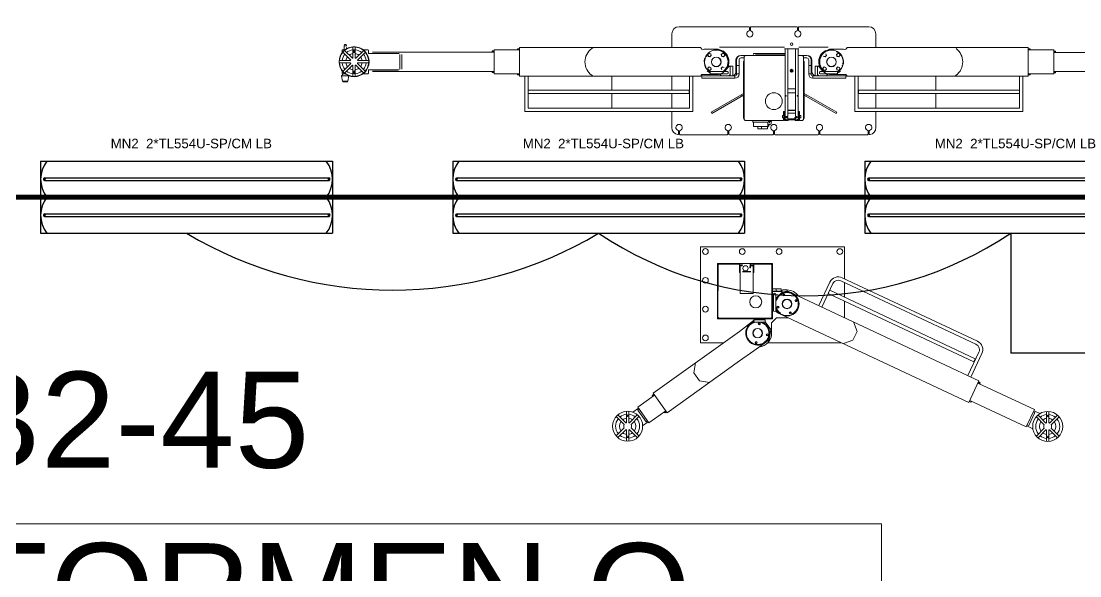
# Model space of a CAD drawing. Header units: metres. Extents: x -13316 to 152404, y -3899 to 30226.
# Drawn here: x 5096.9 to 5538, y 3402.3 to 3633.3 of the extents above; entities that cross this region are included whole.
import ezdxf
from ezdxf.enums import TextEntityAlignment as Align

# ---------------------------------------------------------------- set-up
doc = ezdxf.new("R2010")
doc.units = ezdxf.units.M
doc.header["$LTSCALE"] = 100
doc.header["$MEASUREMENT"] = 0
doc.linetypes.add('HIDDEN', pattern=[0.375, 0.25, -0.125])
doc.layers.get('0').update_dxf_attribs({"color": 9, "lineweight": 9})
for name, color, linetype, lineweight in [('06D', 9, 'Continuous', 9), ('21_mahal200', 9, 'Continuous', 9), ('32-ekipman', 9, 'Continuous', 9), ('E-2x54 W SIVAÜSTÜ FLUORESAN YÜKSEK TAVAN ARMATÜRÜ', 7, 'Continuous', 30), ('E-KABLO', 7, 'Continuous', 30)]:
    doc.layers.add(name, color=color, linetype=linetype, lineweight=lineweight)
doc.styles.add('Arial', font='arial.ttf', dxfattribs={"height": 2.5})
doc.styles.add('MuuM_TEXT-STANDART', font='ARIALN.TTF')

# ---------------------------------------------------------------- blocks, each defined once
blk = doc.blocks.new('2x54 W SIVAÜSTÜ FLUORESAN YÜKSEK TAVAN ARMATÜRÜ')
at = {"layer": 'E-2x54 W SIVAÜSTÜ FLUORESAN YÜKSEK TAVAN ARMATÜRÜ', "color": 4}
for p, q in [((-60.8, 15), (-60.8, -15)), ((-60.8, 15), (60.8, 15)), ((60.8, 15), (60.8, 0)), ((-60, 0), (-15, 0)), ((15, 0), (60, 0)), ((60.8, 0), (60.8, -15)), ((-60.8, -15), (60.8, -15))]:
    blk.add_line(p, q, dxfattribs=at)
at = {"layer": 'E-2x54 W SIVAÜSTÜ FLUORESAN YÜKSEK TAVAN ARMATÜRÜ', "color": 7}
for p, q in [((-59.27, 8.01), (59.32, 8.01)), ((-59.16, 7.01), (59.44, 7)), ((-60.8, 0), (60.8, 0)), ((-59.27, -6.99), (59.32, -6.99)), ((-59.16, -7.99), (59.44, -8))]:
    blk.add_line(p, q, dxfattribs=at)
for centre in [(-59.23, 7.63), (-59.23, 7.33), (59.36, 7.63), (59.36, 7.33), (-59.23, -7.37), (-59.23, -7.67), (59.36, -7.37), (59.36, -7.67)]:
    blk.add_circle(centre, 0.11, dxfattribs=at)
for centre, radius, start, end in [((-48.66, 7.5), 12.14, 141.86, 218.14), ((48.66, 7.5), 12.14, 321.86, 38.14), ((-59.12, 7.51), 0.515, 106.8674, 266.7612), ((-59.32, 7.49), 0.519, 289.2244, 84.4042), ((59.47, 7.51), 0.515, 106.8674, 266.7612), ((59.27, 7.49), 0.519, 289.2244, 84.4042), ((-48.66, -7.5), 12.14, 141.86, 218.14), ((48.66, -7.5), 12.14, 321.86, 38.14), ((-59.12, -7.49), 0.515, 106.8674, 266.7612), ((-59.32, -7.51), 0.519, 289.2244, 84.4042), ((59.47, -7.49), 0.515, 106.8674, 266.7612), ((59.27, -7.51), 0.519, 289.2244, 84.4042)]:
    blk.add_arc(centre, radius, start, end, dxfattribs=at)
at = {"layer": 'E-2x54 W SIVAÜSTÜ FLUORESAN YÜKSEK TAVAN ARMATÜRÜ', "color": 7, "style": 'Arial'}
blk.add_text('MN2  2*TL554U-SP/CM LB', height=3.9508, dxfattribs=at).set_placement((-31.61, 20.4))
blk = doc.blocks.new('p-işyeri')
at = {"color": 0, "const_width": 2}
blk.add_lwpolyline([(200, 0), (200, 700), (-200, 700), (-200, 0)], close=True, dxfattribs=at)
blk = doc.blocks.new('A$C61080231')
for p, q in [((29.9, 357.53), (29.9, 362.19)), ((30.9, 357.53), (30.9, 362.19)), ((22.3, 360.81), (22.1, 360.71)), ((22.1, 358.71), (22.1, 360.71)), ((22.3, 358.61), (22.1, 358.71)), ((24.6, 361.21), (22.3, 360.81)), ((22.3, 358.61), (22.3, 360.81)), ((24.55, 358.22), (22.3, 358.61)), ((24.6, 358.34), (24.6, 361.21)), ((25.4, 360.56), (24.6, 361.21)), ((25.4, 359.76), (25.4, 360.71)), ((28.97, 356.73), (25.67, 360.03)), ((25.7, 361.01), (26.65, 361.01)), ((26.38, 360.74), (29.68, 357.44)), ((31.12, 357.44), (34.42, 360.73)), ((31.83, 356.73), (35.13, 360.03)), ((34.15, 361.01), (35.1, 361.01)), ((35.4, 360.71), (35.4, 359.76)), ((37.1, 360.21), (35.4, 360.21)), ((36.35, 359.21), (35.77, 359.21)), ((37.1, 359.21), (36.86, 359.21)), ((37.1, 359.21), (37.1, 360.21)), ((37.6, 360.07), (37.1, 360.21)), ((37.6, 359.34), (37.1, 359.21)), ((37.6, 359.34), (37.6, 360.07)), ((24.22, 356.51), (28.88, 356.51)), ((24.22, 355.51), (28.88, 355.51)), ((25.67, 351.99), (28.97, 355.29)), ((26, 356.24), (25.8, 356.12)), ((25.8, 356.12), (25.8, 355.89)), ((25.8, 355.89), (26, 355.78)), ((26.2, 356.12), (26, 356.24)), ((26, 355.78), (26.2, 355.89)), ((26.2, 355.89), (26.2, 356.12)), ((26.38, 351.28), (29.68, 354.58)), ((29.9, 349.83), (29.9, 354.49)), ((30.9, 349.83), (30.9, 354.49)), ((34.42, 351.28), (31.12, 354.58)), ((31.83, 355.29), (35.13, 351.99)), ((31.92, 356.51), (36.59, 356.51)), ((31.92, 355.51), (36.58, 355.51)), ((34.8, 356.24), (34.6, 356.12)), ((34.6, 356.12), (34.6, 355.89)), ((34.6, 355.89), (34.8, 355.78)), ((35, 356.13), (34.8, 356.24)), ((34.8, 355.78), (35, 355.89)), ((35, 355.89), (35, 356.13)), ((25.4, 350.31), (25.4, 352.26)), ((27, 350.01), (25.7, 350.01)), ((27, 337.29), (27, 350.01)), ((33.8, 350.01), (33.8, 337.29)), ((35.1, 350.01), (33.8, 350.01)), ((35.4, 352.26), (35.4, 350.31)), ((26.4, 297.71), (26.4, 348.4)), ((26.9, 337.76), (26.9, 348.4)), ((33.9, 337.76), (33.9, 348.4)), ((34.4, 297.71), (34.4, 348.4)), ((27.33, 337.02), (33.47, 337.02)), ((33.47, 336.15), (27.33, 336.15)), ((25.4, 287.13), (25.4, 297.71)), ((35.4, 297.71), (25.4, 297.71)), ((25.9, 297.71), (25.9, 298.51)), ((25.9, 298.51), (26.4, 298.51)), ((26.3, 297.71), (26.3, 298.51)), ((34.9, 298.51), (34.4, 298.51)), ((34.5, 297.71), (34.5, 298.51)), ((34.9, 297.71), (34.9, 298.51)), ((35.4, 287.13), (35.4, 297.71)), ((24.35, 255.83), (24.35, 287.13)), ((36.35, 287.13), (24.35, 287.13)), ((24.9, 287.93), (24.9, 287.13)), ((25.25, 287.93), (24.9, 287.93)), ((25.25, 287.93), (25.25, 287.13)), ((25.25, 287.93), (25.4, 287.93)), ((35.4, 287.93), (35.45, 287.93)), ((35.45, 287.93), (35.45, 287.13)), ((35.45, 287.93), (35.8, 287.93)), ((35.8, 287.93), (35.8, 287.13)), ((36.35, 255.83), (36.35, 287.13)), ((9.69, 284.83), (9.69, 214.83)), ((24.35, 284.83), (9.69, 284.83)), ((11.09, 283.43), (11.09, 216.23)), ((11.09, 283.43), (24.35, 283.43)), ((17.15, 283.43), (17.15, 216.43)), ((18.55, 283.43), (18.55, 216.43)), ((24.35, 211.61), (24.35, 255.83)), ((36.35, 211.61), (36.35, 255.83)), ((17.15, 248.63), (11.09, 248.63)), ((24.35, 248.63), (18.55, 248.63)), ((1.48, 220.83), (0.35, 220.83)), ((9.69, 223.63), (3, 223.63)), ((17.15, 223.63), (11.09, 223.63)), ((24.35, 223.63), (18.55, 223.63)), ((42, 223.63), (36.35, 223.63)), ((45, 191.63), (45, 220.63)), ((0, 220.13), (0, 200.63)), ((0.3, 220.43), (1.48, 220.43)), ((11.09, 216.23), (24.35, 216.23)), ((17.15, 216.43), (18.55, 216.43)), ((9.69, 214.83), (24.35, 214.83)), ((8.82, 207.02), (9.34, 207.32)), ((9.34, 207.32), (17.19, 193.73)), ((23.5, 197.43), (23.5, 211.13)), ((23.5, 211.13), (24.5, 211.13)), ((24.5, 197.43), (24.5, 211.13)), ((25.05, 210.19), (25.05, 205.13)), ((25.35, 200.63), (25.35, 207.63)), ((25.35, 207.63), (26.35, 207.63)), ((26.35, 200.63), (26.35, 207.63)), ((26.8, 207.76), (26.99, 208.49)), ((27.33, 207.23), (26.8, 207.76)), ((26.99, 208.49), (27.72, 208.68)), ((28.05, 207.43), (27.33, 207.23)), ((27.72, 208.68), (28.25, 208.15)), ((28.25, 208.15), (28.05, 207.43)), ((31.03, 209.78), (31.14, 209.76)), ((31.75, 209.62), (31.86, 209.58)), ((32.43, 209.34), (32.5, 209.65)), ((32.54, 209.29), (32.43, 209.34)), ((32.45, 207.76), (32.65, 208.49)), ((32.98, 207.23), (32.45, 207.76)), ((32.74, 209.52), (32.54, 209.29)), ((32.65, 208.49), (33.37, 208.68)), ((32.76, 209.17), (32.84, 209.46)), ((32.86, 209.11), (32.76, 209.17)), ((33.08, 209.32), (32.86, 209.11)), ((33.71, 207.43), (32.98, 207.23)), ((33.07, 208.97), (33.18, 209.25)), ((33.16, 208.9), (33.07, 208.97)), ((33.4, 209.09), (33.16, 208.9)), ((33.36, 208.74), (33.49, 209.02)), ((33.45, 208.67), (33.36, 208.74)), ((33.37, 208.68), (33.9, 208.15)), ((33.7, 208.84), (33.45, 208.67)), ((33.63, 208.49), (33.79, 208.76)), ((33.72, 208.41), (33.63, 208.49)), ((33.9, 208.15), (33.71, 207.43)), ((33.98, 208.57), (33.72, 208.41)), ((35.65, 205.13), (35.65, 210.19)), ((8.82, 207.02), (16.49, 193.73)), ((24.58, 203.03), (25.07, 203.53)), ((24.58, 199.92), (24.58, 203.03)), ((25.07, 203.53), (25.28, 203.32)), ((25.17, 203.08), (25.28, 203.32)), ((25.25, 203), (25.17, 203.08)), ((25.35, 203.05), (25.25, 203)), ((26.99, 202.83), (27.72, 203.03)), ((27.72, 203.03), (28.25, 202.5)), ((32.65, 202.83), (33.37, 203.03)), ((33.37, 203.03), (33.9, 202.5)), ((36.5, 203.78), (36.5, 176.73)), ((0, 199.63), (0, 181.63)), ((0.3, 200.33), (1.48, 200.33)), ((0.3, 199.93), (1.48, 199.93)), ((28.5, 199.28), (24.5, 199.28)), ((25.14, 199.36), (24.58, 199.92)), ((28.25, 199.36), (25.14, 199.36)), ((26.35, 202.25), (26.39, 202.21)), ((26.35, 202.13), (26.39, 202.21)), ((26.36, 201.89), (26.35, 201.9)), ((26.6, 202), (26.36, 201.89)), ((26.55, 201.69), (26.67, 201.94)), ((26.64, 201.61), (26.55, 201.69)), ((26.6, 202), (26.67, 201.94)), ((26.88, 201.72), (26.64, 201.61)), ((26.83, 201.42), (26.94, 201.66)), ((26.91, 201.33), (26.83, 201.42)), ((26.88, 201.72), (26.94, 201.66)), ((27.16, 201.45), (26.91, 201.33)), ((27.11, 201.14), (27.22, 201.38)), ((27.19, 201.06), (27.11, 201.14)), ((27.16, 201.45), (27.22, 201.38)), ((27.43, 201.17), (27.19, 201.06)), ((27.39, 200.86), (27.5, 201.1)), ((27.47, 200.78), (27.39, 200.86)), ((27.43, 201.17), (27.5, 201.1)), ((27.71, 200.89), (27.47, 200.78)), ((27.66, 200.58), (27.78, 200.82)), ((27.75, 200.5), (27.66, 200.58)), ((27.71, 200.89), (27.78, 200.82)), ((27.72, 200.53), (27.76, 200.51)), ((27.99, 200.61), (27.75, 200.5)), ((27.94, 200.31), (28.05, 200.55)), ((28.02, 200.22), (27.94, 200.31)), ((27.99, 200.61), (28.05, 200.55)), ((28.27, 200.33), (28.02, 200.22)), ((28.04, 200.27), (28.13, 200.02)), ((28.25, 202.5), (28.05, 201.77)), ((28.13, 200.02), (28.25, 200.02)), ((28.22, 200.03), (28.33, 200.27)), ((28.3, 199.94), (28.22, 200.03)), ((28.25, 200.02), (28.29, 200.12)), ((28.75, 199.85), (28.25, 199.36)), ((28.27, 200.33), (28.33, 200.27)), ((28.54, 200.06), (28.3, 199.94)), ((28.5, 198.28), (28.5, 199.28)), ((28.54, 200.06), (28.75, 199.85)), ((32.45, 202.11), (32.65, 202.83)), ((32.98, 201.58), (32.45, 202.11)), ((33.71, 201.77), (32.98, 201.58)), ((33.9, 202.5), (33.71, 201.77)), ((16.07, 194.46), (16.59, 194.76)), ((23.5, 197.43), (24.5, 197.43)), ((24.5, 198.28), (28.5, 198.28)), ((25.3, 195.63), (25.3, 196.63)), ((25.3, 196.63), (31.2, 196.63)), ((25.3, 195.63), (31.2, 195.63)), ((31, 196.93), (26.3, 196.93)), ((28.84, 195.63), (28.84, 196.63)), ((32, 193.51), (32, 194.83)), ((33, 193.23), (33, 194.83)), ((5.21, 189.68), (3.56, 189.68)), ((5.21, 183.58), (5.21, 189.68)), ((5.26, 183.48), (5.26, 189.78)), ((5.94, 189.88), (5.36, 189.88)), ((5.94, 193.23), (5.94, 177.05)), ((6.22, 193.23), (5.94, 193.23)), ((6.22, 193.51), (6.22, 193.23)), ((32.72, 193.51), (6.22, 193.51)), ((30.5, 193.73), (6.9, 193.73)), ((32.72, 193.23), (32.72, 193.51)), ((33, 193.23), (32.72, 193.23)), ((33, 193.23), (33, 176.48)), ((44.7, 191.33), (43.52, 191.33)), ((44.7, 190.93), (43.52, 190.93)), ((45, 171.63), (45, 190.63)), ((2.41, 183.72), (2.41, 187.83)), ((3.46, 187.83), (2.41, 187.83)), ((3.46, 186.33), (2.41, 186.33)), ((3.46, 183.68), (3.46, 189.58)), ((5.26, 189.63), (5.21, 189.63)), ((33.42, 189.63), (33.8, 189.63)), ((33.51, 176.48), (33.51, 188.83)), ((33.8, 187.13), (33.51, 187.13)), ((33.8, 189.63), (33.8, 176.48)), ((0.3, 181.33), (1.48, 181.33)), ((0.3, 180.93), (1.48, 180.93)), ((3.46, 183.72), (2.41, 183.72)), ((3.34, 183.5), (3.28, 183.59)), ((5.21, 183.58), (3.56, 183.58)), ((4.31, 183.23), (3.77, 183.23)), ((4.31, 182.73), (4.31, 183.58)), ((4.81, 182.93), (5.51, 182.93)), ((5.51, 182.23), (4.81, 182.23)), ((5.26, 183.63), (5.21, 183.63)), ((5.94, 183.38), (5.36, 183.38)), ((5.51, 183.38), (5.51, 182.13)), ((5.51, 182.13), (5.94, 182.13)), ((5.91, 180.75), (5.91, 181.5)), ((0, 180.63), (0, 162.63)), ((5.89, 176.43), (5.89, 175.18)), ((5.94, 177.05), (6.97, 177.05)), ((6.09, 176.43), (6.09, 175.18)), ((6.1, 177.05), (6.1, 176.75)), ((6.1, 176.49), (6.1, 176.33)), ((6.23, 177.05), (6.23, 176.78)), ((9.09, 176.78), (6.23, 176.78)), ((9.09, 176.58), (6.23, 176.58)), ((35.73, 176.48), (6.59, 176.48)), ((6.87, 176.78), (6.87, 176.94)), ((6.87, 176.94), (8.07, 176.94)), ((6.97, 176.94), (6.97, 177.48)), ((7.04, 177.54), (7.92, 177.54)), ((7.17, 176.48), (7.17, 176.58)), ((7.77, 176.48), (7.77, 176.58)), ((7.97, 176.94), (7.97, 177.48)), ((7.97, 177.05), (9.64, 177.05)), ((8.07, 176.78), (8.07, 176.94)), ((8.62, 176.78), (8.62, 177.05)), ((9.64, 177.05), (9.64, 176.48)), ((16.36, 176.33), (16.36, 176.48)), ((16.37, 176.48), (16.37, 176.07)), ((35.73, 176.73), (35.73, 174.93)), ((6.09, 175.18), (5.89, 175.18)), ((5.89, 172.28), (5.89, 171.02)), ((6.09, 172.28), (5.89, 172.28)), ((6.09, 172.28), (6.09, 171.02)), ((6.18, 175.13), (6.18, 176.13)), ((6.21, 176.13), (6.18, 176.13)), ((6.21, 175.13), (6.18, 175.13)), ((6.18, 171.63), (6.18, 172.63)), ((6.21, 172.63), (6.18, 172.63)), ((6.2, 176.23), (6.25, 176.23)), ((6.21, 171.63), (6.21, 176.23)), ((6.24, 175.28), (6.24, 176.13)), ((6.24, 176.07), (6.36, 176.07)), ((7.06, 175.28), (6.24, 175.28)), ((6.24, 171.33), (6.24, 172.18)), ((7.06, 172.18), (6.24, 172.18)), ((6.36, 176.13), (6.36, 176.07)), ((6.51, 175.28), (6.51, 172.18)), ((6.66, 175.28), (6.66, 172.18)), ((6.7, 172.18), (6.7, 172.38)), ((7.13, 172.38), (6.7, 172.38)), ((7.06, 175.73), (7.06, 175.28)), ((7.17, 175.28), (7.06, 175.28)), ((7.06, 172.18), (7.06, 171.73)), ((7.17, 172.18), (7.06, 172.18)), ((7.13, 172.38), (7.13, 172.18)), ((7.18, 172.33), (7.13, 172.38)), ((7.17, 175.73), (7.17, 175.28)), ((7.17, 175.67), (7.56, 175.67)), ((7.17, 172.18), (7.17, 171.73)), ((7.18, 175.67), (7.18, 175.43)), ((7.18, 172.33), (7.18, 171.93)), ((7.19, 175.85), (7.19, 175.69)), ((7.24, 175.98), (7.22, 175.94)), ((7.34, 176.08), (7.31, 176.08)), ((7.38, 176.07), (7.34, 176.08)), ((7.56, 175.28), (7.56, 175.73)), ((7.56, 175.28), (35.73, 175.28)), ((7.56, 171.73), (7.56, 172.18)), ((7.56, 172.18), (35.73, 172.18)), ((9, 172.18), (9, 175.28)), ((10.13, 175.28), (10.13, 172.18)), ((10.24, 175.28), (10.24, 172.18)), ((16.12, 176.13), (16.12, 176.07)), ((16.12, 176.07), (16.37, 176.07)), ((16.22, 176.13), (16.22, 176.07)), ((17.4, 175.28), (17.4, 172.18)), ((17.41, 172.18), (17.41, 175.28)), ((19.07, 175.28), (19.07, 172.18)), ((26.1, 173.73), (26.39, 174.23)), ((26.39, 173.23), (26.1, 173.73)), ((26.39, 174.23), (26.96, 174.23)), ((26.96, 173.23), (26.39, 173.23)), ((26.96, 174.23), (27.25, 173.73)), ((27.25, 173.73), (26.96, 173.23)), ((35.73, 172.53), (35.73, 174.93)), ((35.73, 172.53), (35.73, 170.73)), ((5.94, 170.45), (5.94, 169.03)), ((5.94, 170.45), (6.98, 170.45)), ((5.94, 169.03), (6.22, 169.03)), ((6.1, 171.13), (6.1, 171.02)), ((6.1, 170.71), (6.1, 170.45)), ((6.24, 171.63), (6.18, 171.63)), ((6.25, 171.23), (6.2, 171.23)), ((6.22, 169.03), (6.22, 168.75)), ((32.72, 168.75), (6.22, 168.75)), ((6.23, 170.88), (9.09, 170.88)), ((6.23, 170.45), (6.23, 170.68)), ((6.23, 170.68), (9.09, 170.68)), ((6.36, 171.39), (6.24, 171.39)), ((6.36, 171.33), (6.36, 171.39)), ((6.36, 171.33), (6.36, 171.28)), ((6.57, 170.98), (6.6, 170.98)), ((35.73, 170.98), (6.59, 170.98)), ((6.88, 170.68), (6.88, 170.52)), ((8.08, 170.52), (6.88, 170.52)), ((6.9, 168.53), (30.5, 168.53)), ((6.98, 170.52), (6.98, 169.98)), ((7.92, 169.92), (7.04, 169.92)), ((7.56, 171.79), (7.17, 171.79)), ((7.18, 170.98), (7.18, 170.88)), ((7.19, 171.6), (7.19, 171.77)), ((7.31, 171.38), (7.34, 171.38)), ((7.78, 170.98), (7.78, 170.88)), ((7.98, 170.52), (7.98, 169.98)), ((7.98, 170.45), (9.64, 170.45)), ((8.08, 170.68), (8.08, 170.52)), ((8.62, 170.68), (8.62, 170.53)), ((8.63, 170.45), (8.63, 170.53)), ((8.82, 155.24), (16.49, 168.53)), ((9.34, 154.94), (17.19, 168.53)), ((9.64, 170.98), (9.64, 170.45)), ((16.59, 167.5), (16.07, 167.8)), ((16.12, 171.33), (16.12, 171.39)), ((16.37, 171.39), (16.12, 171.39)), ((16.22, 171.33), (16.22, 171.39)), ((16.29, 171.16), (16.28, 171.17)), ((16.36, 170.98), (16.36, 171.13)), ((16.37, 170.98), (16.37, 171.39)), ((32, 167.43), (32, 168.75)), ((32.72, 168.75), (32.72, 169.03)), ((32.72, 169.03), (33, 169.03)), ((33, 170.98), (33, 169.03)), ((33, 167.43), (33, 169.03)), ((36.5, 170.73), (36.5, 158.48)), ((44.7, 171.33), (43.52, 171.33)), ((44.7, 170.93), (43.52, 170.93)), ((45, 141.63), (45, 170.63)), ((23.5, 151.13), (23.5, 164.83)), ((23.5, 164.83), (24.5, 164.83)), ((24.5, 164.83), (24.5, 151.13)), ((28.5, 163.98), (24.5, 163.98)), ((25.3, 166.63), (25.3, 165.63)), ((25.3, 166.63), (31.2, 166.63)), ((25.3, 165.63), (31.2, 165.63)), ((26.3, 165.33), (31, 165.33)), ((28.5, 162.98), (28.5, 163.98)), ((28.84, 166.63), (28.84, 165.63)), ((0, 161.63), (0, 142.13)), ((0.3, 162.33), (1.48, 162.33)), ((0.3, 161.93), (1.48, 161.93)), ((24.5, 162.98), (28.5, 162.98)), ((24.58, 162.34), (25.14, 162.9)), ((24.58, 159.23), (24.58, 162.34)), ((25.07, 158.73), (24.58, 159.23)), ((25.28, 158.94), (25.07, 158.73)), ((25.14, 162.9), (28.25, 162.9)), ((25.17, 159.18), (25.25, 159.26)), ((25.28, 158.94), (25.17, 159.18)), ((25.25, 159.26), (25.35, 159.21)), ((25.35, 161.63), (25.35, 154.63)), ((26.35, 161.63), (26.35, 154.63)), ((26.35, 160.36), (26.36, 160.37)), ((26.39, 160.05), (26.35, 160.13)), ((26.39, 160.05), (26.35, 160.01)), ((26.36, 160.37), (26.6, 160.26)), ((26.55, 160.57), (26.64, 160.65)), ((26.67, 160.32), (26.55, 160.57)), ((26.67, 160.32), (26.6, 160.26)), ((26.64, 160.65), (26.88, 160.54)), ((26.8, 159.76), (26.99, 160.49)), ((27.33, 159.23), (26.8, 159.76)), ((26.83, 160.84), (26.92, 160.93)), ((26.94, 160.6), (26.83, 160.84)), ((26.94, 160.6), (26.88, 160.54)), ((26.92, 160.93), (27.16, 160.81)), ((26.99, 160.49), (27.72, 160.68)), ((27.11, 161.12), (27.19, 161.2)), ((27.22, 160.88), (27.11, 161.12)), ((27.22, 160.88), (27.16, 160.81)), ((27.19, 161.2), (27.43, 161.09)), ((28.05, 159.43), (27.33, 159.23)), ((27.39, 161.4), (27.47, 161.48)), ((27.5, 161.16), (27.39, 161.4)), ((27.5, 161.16), (27.43, 161.09)), ((27.47, 161.48), (27.71, 161.37)), ((27.66, 161.68), (27.75, 161.76)), ((27.78, 161.43), (27.66, 161.68)), ((27.78, 161.43), (27.71, 161.37)), ((27.76, 161.75), (27.72, 161.73)), ((27.72, 160.68), (28.25, 160.15)), ((27.75, 161.99), (28.04, 161.99)), ((27.75, 161.76), (27.99, 161.65)), ((27.94, 161.95), (28.02, 162.04)), ((28.05, 161.71), (27.94, 161.95)), ((28.05, 161.71), (27.99, 161.65)), ((28.02, 162.04), (28.27, 161.92)), ((28.13, 162.24), (28.04, 161.99)), ((28.25, 160.15), (28.05, 159.43)), ((28.25, 162.24), (28.13, 162.24)), ((28.22, 162.23), (28.3, 162.31)), ((28.33, 161.99), (28.22, 162.23)), ((28.25, 162.9), (28.75, 162.41)), ((28.34, 161.99), (28.25, 162.24)), ((28.33, 161.99), (28.27, 161.92)), ((28.3, 162.31), (28.55, 162.2)), ((28.34, 161.99), (28.43, 161.99)), ((28.52, 162.24), (28.43, 161.99)), ((28.64, 162.24), (28.52, 162.24)), ((28.75, 162.41), (28.55, 162.2)), ((28.73, 161.99), (28.64, 162.24)), ((28.73, 161.99), (28.82, 161.99)), ((28.92, 162.24), (28.82, 161.99)), ((28.91, 162.23), (28.96, 162.24)), ((29.03, 162.24), (28.92, 162.24)), ((29.12, 161.99), (29.03, 162.24)), ((29.12, 161.99), (29.22, 161.99)), ((29.31, 162.24), (29.22, 161.99)), ((29.43, 162.24), (29.31, 162.24)), ((29.52, 161.99), (29.43, 162.24)), ((29.52, 161.99), (29.61, 161.99)), ((29.7, 162.24), (29.61, 161.99)), ((29.82, 162.24), (29.7, 162.24)), ((29.91, 161.99), (29.82, 162.24)), ((29.91, 161.99), (30, 161.99)), ((30.09, 162.24), (30, 161.99)), ((30.21, 162.24), (30.09, 162.24)), ((30.3, 161.99), (30.21, 162.24)), ((30.3, 161.99), (30.4, 161.99)), ((30.49, 162.24), (30.4, 161.99)), ((30.6, 162.24), (30.49, 162.24)), ((30.7, 161.99), (30.6, 162.24)), ((30.7, 161.99), (30.79, 161.99)), ((30.88, 162.24), (30.79, 161.99)), ((30.89, 162.24), (30.88, 162.24)), ((31.09, 161.99), (31.06, 162.08)), ((31.09, 161.99), (31.14, 161.99)), ((32.45, 159.76), (32.65, 160.49)), ((32.98, 159.23), (32.45, 159.76)), ((33.71, 159.43), (32.98, 159.23)), ((9.34, 154.94), (8.82, 155.24)), ((25.05, 157.13), (25.05, 152.06)), ((26.35, 154.63), (25.35, 154.63)), ((26.8, 154.11), (26.99, 154.83)), ((26.99, 154.83), (27.72, 155.03)), ((27.72, 155.03), (28.25, 154.5)), ((28.25, 154.5), (28.05, 153.77)), ((32.45, 154.11), (32.65, 154.83)), ((32.65, 154.83), (33.37, 155.03)), ((33.37, 155.03), (33.9, 154.5)), ((33.9, 154.5), (33.71, 153.77)), ((34.12, 154.32), (34.19, 154.41)), ((34.19, 154.41), (34.47, 154.3)), ((34.33, 154.62), (34.39, 154.72)), ((34.54, 154.4), (34.33, 154.62)), ((34.39, 154.72), (34.68, 154.64)), ((34.51, 154.94), (34.56, 155.05)), ((34.74, 154.74), (34.51, 154.94)), ((34.56, 155.05), (34.87, 154.98)), ((35.65, 152.06), (35.65, 157.13)), ((23.5, 151.13), (24.5, 151.13)), ((24.35, 150.65), (24.35, 106.43)), ((27.33, 153.58), (26.8, 154.11)), ((28.05, 153.77), (27.33, 153.58)), ((28.95, 152.64), (28.84, 152.68)), ((29.67, 152.48), (29.56, 152.5)), ((32.98, 153.58), (32.45, 154.11)), ((33.71, 153.77), (32.98, 153.58)), ((33.63, 153.76), (33.72, 153.85)), ((33.79, 153.5), (33.63, 153.76)), ((33.72, 153.85), (33.98, 153.69)), ((33.89, 154.03), (33.96, 154.12)), ((34.06, 153.78), (33.89, 154.03)), ((33.96, 154.12), (34.24, 153.99)), ((34.31, 154.08), (34.12, 154.32)), ((36.35, 150.65), (36.35, 106.43)), ((9.69, 77.43), (9.69, 147.43)), ((9.69, 147.43), (24.35, 147.43)), ((11.09, 78.83), (11.09, 146.03)), ((11.09, 146.03), (24.35, 146.03)), ((17.15, 78.83), (17.15, 145.83)), ((17.15, 145.83), (18.55, 145.83)), ((18.55, 78.83), (18.55, 145.83)), ((1.48, 141.83), (0.3, 141.83)), ((0.35, 141.43), (1.48, 141.43)), ((3, 138.63), (9.69, 138.63)), ((11.09, 138.63), (17.15, 138.63)), ((18.55, 138.63), (24.35, 138.63)), ((36.35, 138.63), (42, 138.63)), ((11.09, 113.63), (17.15, 113.63)), ((18.55, 113.63), (24.35, 113.63)), ((24.35, 106.43), (24.35, 75.13)), ((36.35, 106.43), (36.35, 75.13)), ((24.35, 77.43), (9.69, 77.43)), ((11.09, 78.83), (24.35, 78.83)), ((24.35, 75.13), (36.35, 75.13)), ((24.9, 74.33), (24.9, 75.13)), ((25.25, 74.33), (25.25, 75.13)), ((25.3, 75.13), (25.3, 64.55)), ((35.3, 75.13), (35.3, 64.55)), ((35.45, 74.33), (35.45, 75.13)), ((35.8, 74.33), (35.8, 75.13)), ((25.25, 74.33), (24.9, 74.33)), ((25.3, 74.33), (25.25, 74.33)), ((35.45, 74.33), (35.3, 74.33)), ((35.45, 74.33), (35.8, 74.33)), ((25.3, 64.55), (35.3, 64.55)), ((25.8, 64.55), (25.8, 63.75)), ((25.8, 63.75), (26.3, 63.75)), ((26.2, 64.55), (26.2, 63.75)), ((26.3, 64.55), (26.3, 13.86)), ((34.3, 64.55), (34.3, 13.86)), ((34.8, 63.75), (34.3, 63.75)), ((34.4, 64.55), (34.4, 63.75)), ((34.8, 64.55), (34.8, 63.75))]:
    blk.add_line(p, q)
for points in [[(3.28, 183.59), (3.27, 183.6), (3.24, 183.65), (3.21, 183.7), (3.2, 183.72)], [(3.29, 183.57), (3.26, 183.63), (3.23, 183.68), (3.22, 183.72)], [(3.34, 183.5), (3.33, 183.52), (3.29, 183.57)], [(3.77, 183.23), (3.75, 183.23), (3.71, 183.23), (3.67, 183.24), (3.63, 183.26), (3.59, 183.28), (3.55, 183.3), (3.51, 183.32), (3.47, 183.36), (3.43, 183.39), (3.4, 183.43), (3.36, 183.47), (3.34, 183.5)], [(4.31, 183.25), (4.28, 183.26), (4.24, 183.28), (4.2, 183.3), (4.16, 183.32), (4.12, 183.36), (4.08, 183.39), (4.05, 183.43), (4.01, 183.47), (3.98, 183.52), (3.94, 183.57), (3.94, 183.58)], [(4.31, 183.31), (4.29, 183.32), (4.25, 183.35), (4.21, 183.37), (4.17, 183.4), (4.14, 183.44), (4.1, 183.47), (4.07, 183.52), (4.03, 183.56), (4.02, 183.58)], [(6.51, 176.45), (6.48, 176.43), (6.45, 176.41), (6.43, 176.38)], [(6.6, 176.48), (6.57, 176.48), (6.54, 176.47), (6.51, 176.45)], [(16.21, 176.41), (16.24, 176.43), (16.27, 176.45), (16.3, 176.47), (16.33, 176.48), (16.36, 176.48)], [(6.38, 176.26), (6.37, 176.22), (6.36, 176.18), (6.36, 176.13)], [(6.43, 176.38), (6.41, 176.34), (6.39, 176.3), (6.38, 176.26)], [(7.08, 175.86), (7.07, 175.82), (7.07, 175.78), (7.06, 175.73)], [(7.31, 176.08), (7.28, 176.08), (7.25, 176.07), (7.22, 176.05), (7.19, 176.03), (7.16, 176.01), (7.14, 175.98), (7.12, 175.94), (7.1, 175.9), (7.08, 175.86)], [(7.22, 175.94), (7.2, 175.9), (7.19, 175.86), (7.18, 175.82), (7.17, 175.78), (7.17, 175.73)], [(7.37, 176.07), (7.35, 176.07), (7.32, 176.05), (7.3, 176.03), (7.27, 176.01), (7.24, 175.98)], [(7.56, 175.73), (7.56, 175.78), (7.55, 175.82), (7.54, 175.86), (7.53, 175.9), (7.51, 175.94), (7.49, 175.98), (7.46, 176.01), (7.44, 176.03), (7.41, 176.05), (7.38, 176.07)], [(16.12, 176.13), (16.12, 176.18), (16.12, 176.22), (16.13, 176.26), (16.15, 176.3)], [(16.15, 176.3), (16.17, 176.34), (16.19, 176.38), (16.21, 176.41)], [(16.22, 176.13), (16.22, 176.16), (16.23, 176.18), (16.23, 176.21), (16.24, 176.23), (16.25, 176.25), (16.26, 176.27), (16.28, 176.29)], [(16.28, 176.29), (16.29, 176.3), (16.31, 176.31), (16.33, 176.32), (16.34, 176.33), (16.36, 176.33)], [(6.36, 171.28), (6.37, 171.24), (6.38, 171.19)], [(6.38, 171.19), (6.39, 171.15), (6.41, 171.12), (6.43, 171.08)], [(6.43, 171.08), (6.45, 171.05), (6.48, 171.03), (6.51, 171.01), (6.54, 170.99), (6.57, 170.98)], [(7.06, 171.73), (7.07, 171.68), (7.07, 171.64), (7.08, 171.59)], [(7.08, 171.59), (7.1, 171.55), (7.12, 171.52), (7.14, 171.48), (7.16, 171.45), (7.19, 171.43), (7.22, 171.41), (7.25, 171.39), (7.28, 171.38), (7.31, 171.38)], [(7.17, 171.73), (7.17, 171.68), (7.18, 171.64), (7.19, 171.59), (7.2, 171.55), (7.22, 171.52)], [(7.22, 171.52), (7.24, 171.48), (7.27, 171.45), (7.3, 171.43), (7.32, 171.41), (7.35, 171.39), (7.37, 171.39)], [(7.34, 171.38), (7.38, 171.39), (7.41, 171.41), (7.44, 171.43), (7.46, 171.45), (7.49, 171.48)], [(7.49, 171.48), (7.51, 171.52), (7.53, 171.55), (7.54, 171.59), (7.55, 171.64), (7.56, 171.68), (7.56, 171.73)], [(16.17, 171.12), (16.15, 171.15), (16.13, 171.19), (16.12, 171.24), (16.12, 171.28), (16.12, 171.33)], [(16.21, 171.05), (16.19, 171.08), (16.17, 171.12)], [(16.3, 170.99), (16.27, 171.01), (16.24, 171.03), (16.21, 171.05)], [(16.28, 171.17), (16.26, 171.19), (16.25, 171.21), (16.24, 171.23), (16.23, 171.25), (16.23, 171.28), (16.22, 171.3), (16.22, 171.33)], [(16.36, 171.13), (16.34, 171.13), (16.33, 171.14), (16.31, 171.14), (16.29, 171.16)], [(16.36, 170.98), (16.33, 170.98), (16.3, 170.99)]]:
    blk.add_lwpolyline(points)
for centre, radius in [((30.4, 356.01), 6.25), ((26, 356.01), 0.242), ((26, 356.01), 0.194), ((34.8, 356.01), 0.242), ((34.8, 356.01), 0.194), ((27.52, 207.96), 0.649), ((33.18, 207.96), 0.649), ((30.35, 205.13), 2.02), ((30.35, 205.13), 2.02), ((30.35, 205.13), 2.01), ((30.35, 205.13), 2.01), ((30.35, 205.13), 2), ((30.35, 205.13), 2), ((30.35, 205.13), 1.95), ((30.35, 205.13), 1.95), ((33.18, 202.3), 0.649), ((14, 181.13), 3.5), ((26.67, 173.73), 0.6), ((26.67, 173.73), 0.5), ((26.67, 173.73), 0.3), ((26.67, 173.73), 0.239), ((37.73, 173.73), 0.5), ((27.52, 159.96), 0.649), ((30.35, 157.13), 2.02), ((30.35, 157.13), 2.02), ((30.35, 157.13), 2.01), ((30.35, 157.13), 2.01), ((30.35, 157.13), 2), ((30.35, 157.13), 2), ((30.35, 157.13), 1.95), ((30.35, 157.13), 1.95), ((27.52, 154.3), 0.649), ((33.18, 154.3), 0.649)]:
    blk.add_circle(centre, radius)
for centre, radius, start, end in [((30.4, 356.01), 6.1, 94.7017, 130.2984), ((30.4, 356.01), 6.2, 85.3772, 94.6228), ((30.4, 356.01), 6.1, 49.7017, 85.2983), ((30.4, 356.01), 6.1, 139.7017, 175.2983), ((25.7, 360.71), 0.3, 90, 180), ((30.4, 356.01), 5, 140.7392, 174.2608), ((30.4, 356.01), 6.2, 130.3772, 139.6228), ((30.4, 356.01), 3.4, 143.4565, 171.5435), ((30.4, 356.01), 5, 95.7392, 129.2608), ((30.4, 356.01), 3.4, 98.4565, 126.5435), ((30.4, 356.01), 1.6, 108.21, 116.79), ((30.4, 356.01), 5, 50.7392, 84.2608), ((30.4, 356.01), 3.4, 53.4565, 81.5435), ((30.4, 356.01), 1.6, 63.21, 71.79), ((30.4, 356.01), 3.4, 8.4565, 36.5435), ((30.4, 356.01), 5, 5.7392, 39.2608), ((30.4, 356.01), 6.2, 40.3772, 49.6228), ((30.4, 356.01), 6.1, 4.7017, 40.2983), ((35.1, 360.71), 0.3, 0, 90), ((30.4, 356.01), 6.2, 175.3772, 184.6228), ((30.4, 356.01), 6.1, 184.7017, 220.2983), ((26, 356.01), 0.6, 123.5565, 236.4435), ((30.4, 356.01), 5, 185.7392, 219.2608), ((26, 356.01), 0.6, 303.5565, 56.4435), ((30.4, 356.01), 3.4, 188.4565, 216.5435), ((30.4, 356.01), 3.4, 233.4565, 261.5435), ((30.4, 356.01), 1.6, 153.21, 161.7901), ((30.4, 356.01), 1.6, 198.2099, 206.79), ((30.4, 356.01), 1.6, 243.21, 251.79), ((30.4, 356.01), 1.6, 288.21, 296.79), ((30.4, 356.01), 3.4, 278.4565, 306.5435), ((30.4, 356.01), 1.6, 18.21, 26.79), ((30.4, 356.01), 1.6, 333.21, 341.79), ((30.4, 356.01), 3.4, 323.4565, 351.5435), ((34.8, 356.01), 0.6, 123.5565, 236.4435), ((30.4, 356.01), 5, 320.7392, 354.2608), ((30.4, 356.01), 6.1, 319.7016, 355.2983), ((34.8, 356.01), 0.6, 303.5565, 56.4435), ((30.4, 356.01), 6.2, 355.3772, 4.6228), ((25.7, 350.31), 0.3, 180, 270), ((30.4, 356.01), 6.2, 220.3772, 229.6228), ((30.4, 356.01), 6.1, 229.7017, 265.2983), ((30.4, 356.01), 5, 230.7392, 264.2608), ((30.4, 356.01), 6.2, 265.3772, 274.6228), ((30.4, 356.01), 5, 275.7392, 309.2608), ((30.4, 356.01), 6.1, 274.7017, 310.2983), ((30.4, 356.01), 6.2, 310.3772, 319.6228), ((35.1, 350.31), 0.3, 270, 0), ((26.35, 255.83), 2, 143.1301, 180), ((30.35, 252.83), 7, 36.8699, 143.1301), ((34.35, 255.83), 2, 0, 36.8699), ((3, 220.63), 3, 90, 169.3281), ((0.35, 221.13), 0.3, 169.3281, 270), ((1.48, 221.13), 0.3, 270, 341.79), ((3, 220.63), 1.3, 198.21, 161.79), ((42, 220.63), 3, 0, 90), ((0.3, 220.13), 0.3, 90, 180), ((1.48, 220.13), 0.3, 18.21, 90), ((24.15, 210.63), 1, 334.1581, 78.463), ((30.35, 205.13), 5.3, 135, 151.8381), ((30.35, 205.13), 5, 64.583, 149.9996), ((30.35, 205.13), 4.9, 64.3039, 149.3219), ((30.35, 205.13), 4.9, 230.2063, 43.6961), ((30.35, 205.13), 5, 238.3912, 43.417), ((30.35, 205.13), 4.9, 82.3039, 84.1961), ((30.35, 205.13), 5, 78.083, 79.417), ((30.35, 205.13), 4.9, 59.8039, 61.6961), ((30.35, 205.13), 5, 60.083, 61.417), ((30.35, 205.13), 4.9, 55.3039, 57.1961), ((30.35, 205.13), 5, 55.583, 56.917), ((30.35, 205.13), 4.9, 50.8039, 52.6961), ((30.35, 205.13), 5, 51.083, 52.417), ((30.35, 205.13), 4.9, 46.3039, 48.1961), ((30.35, 205.13), 5, 46.583, 47.917), ((36.55, 210.63), 1, 101.537, 205.8419), ((30.35, 205.13), 5.3, 160.6764, 199.3236), ((30.35, 205.13), 5.3, 180, 196.8381), ((27.52, 202.3), 0.649, 315, 135), ((30.35, 205.13), 5.3, 292.4399, 0), ((0.3, 200.63), 0.3, 180, 270), ((0.3, 199.63), 0.3, 90, 180), ((1.48, 200.63), 0.3, 270, 341.79), ((1.48, 199.63), 0.3, 18.21, 90), ((3, 200.13), 1.3, 198.21, 161.79), ((25.85, 200.63), 0.515, 166.256, 13.744), ((25.85, 200.63), 0.5, 180, 0), ((30.35, 205.13), 5.3, 205.6764, 244.3236), ((30.35, 205.13), 4.9, 215.2795, 219.7903), ((30.35, 205.13), 5, 216.8683, 219.4878), ((30.35, 205.13), 5, 221.5568, 223.9035), ((30.35, 205.13), 4.9, 221.0487, 224.3048), ((30.35, 205.13), 5, 226.093, 228.4395), ((30.35, 205.13), 4.9, 225.6917, 228.9477), ((30.35, 205.13), 5, 230.5088, 233.1377), ((30.35, 205.13), 5, 234.8382, 238.0513), ((30.35, 205.13), 5.3, 243.4964, 245.8568), ((30.35, 205.13), 5.3, 247.5, 315), ((25.3, 197.43), 1.8, 180, 270), ((25.3, 197.43), 0.8, 180, 270), ((26.3, 198.73), 1.8, 194.5022, 270), ((31, 194.93), 2, 0, 90), ((31.2, 194.83), 1.8, 0, 90), ((31.2, 194.83), 0.8, 0, 90), ((3.56, 189.58), 0.1, 90, 180), ((5.36, 189.78), 0.1, 90, 180), ((6.9, 192.93), 0.8, 148.3032, 157.9527), ((6.9, 192.93), 0.8, 90, 133.489), ((30.5, 192.93), 0.8, 46.511, 90), ((42, 191.13), 1.3, 18.21, 341.79), ((43.52, 191.63), 0.3, 198.21, 270), ((43.52, 190.63), 0.3, 90, 161.79), ((44.7, 191.63), 0.3, 270, 0), ((44.7, 190.63), 0.3, 0, 90), ((0.3, 181.63), 0.3, 180, 270), ((0.3, 180.63), 0.3, 90, 180), ((1.48, 181.63), 0.3, 270, 341.79), ((1.48, 180.63), 0.3, 18.21, 90), ((3, 181.13), 1.3, 198.21, 161.79), ((3.56, 183.68), 0.1, 180, 270), ((4.81, 182.73), 0.5, 180, 270), ((5.36, 183.48), 0.1, 180, 270), ((5.96, 181.5), 0.05, 113.5969, 180), ((6.23, 176.43), 0.345, 90, 180), ((5.96, 180.75), 0.05, 180, 246.4031), ((6.23, 176.43), 0.145, 90, 180), ((6.59, 176.13), 0.35, 90, 180), ((7.04, 177.48), 0.06, 90, 180), ((7.92, 177.48), 0.06, 0, 90), ((9.09, 176.43), 0.345, 7.5061, 90), ((9.09, 176.43), 0.145, 18.1824, 90), ((6.2, 176.33), 0.1, 180, 270), ((42, 171.13), 1.3, 18.21, 341.79), ((6.23, 171.02), 0.345, 180, 270), ((6.23, 171.02), 0.145, 180, 270), ((6.2, 171.13), 0.1, 90, 180), ((6.9, 169.33), 0.8, 202.0473, 209.9891), ((6.59, 171.33), 0.35, 180, 270), ((6.9, 169.33), 0.8, 226.511, 270), ((7.04, 169.98), 0.06, 180, 270), ((7.92, 169.98), 0.06, 270, 0), ((9.09, 171.02), 0.345, 270, 352.4939), ((9.09, 171.02), 0.145, 270, 341.8176), ((30.5, 169.33), 0.8, 270, 313.489), ((43.52, 171.63), 0.3, 198.21, 270), ((43.52, 170.63), 0.3, 90, 161.79), ((44.7, 171.63), 0.3, 270, 0), ((44.7, 170.63), 0.3, 0, 90), ((3, 162.13), 1.3, 198.21, 161.79), ((25.3, 164.83), 1.8, 90, 180), ((25.3, 164.83), 0.8, 90, 180), ((26.3, 163.53), 1.8, 90, 165.4978), ((31, 167.33), 2, 270, 0), ((31.2, 167.43), 1.8, 270, 0), ((31.2, 167.43), 0.8, 270, 0), ((0.3, 162.63), 0.3, 180, 270), ((0.3, 161.63), 0.3, 90, 180), ((1.48, 162.63), 0.3, 270, 341.79), ((1.48, 161.63), 0.3, 18.21, 90), ((30.35, 157.13), 5.3, 112.4399, 180), ((30.35, 157.13), 5.3, 160.6764, 199.3236), ((25.85, 161.63), 0.515, 346.256, 193.744), ((25.85, 161.63), 0.5, 0, 180), ((30.35, 157.13), 5, 140.5088, 143.1316), ((30.35, 157.13), 4.9, 140.2063, 144.7205), ((30.35, 157.13), 5, 136.093, 138.4395), ((30.35, 157.13), 4.9, 135.6917, 138.9477), ((30.35, 157.13), 5, 131.5568, 133.9035), ((30.35, 157.13), 4.9, 131.0487, 134.3048), ((30.35, 157.13), 5, 126.8586, 129.4878), ((30.35, 157.13), 4.9, 334.3039, 129.7903), ((30.35, 157.13), 5, 121.9451, 125.1585), ((30.35, 157.13), 5, 334.583, 121.6091), ((30.35, 157.13), 5.3, 114.1392, 116.5005), ((30.35, 157.13), 5.3, 45, 112.5601), ((30.35, 157.13), 5.3, 108.4995, 110.8608), ((30.35, 157.13), 5, 99.8415, 103.0549), ((30.35, 157.13), 5, 95.5122, 98.1413), ((30.35, 157.13), 4.9, 90.6952, 93.9513), ((30.35, 157.13), 5, 91.0965, 93.4432), ((30.35, 157.13), 4.9, 86.0523, 89.3083), ((30.35, 157.13), 5, 86.5605, 88.907), ((30.35, 157.13), 4.9, 80.2795, 84.7937), ((30.35, 157.13), 5, 81.8684, 84.4912), ((33.18, 159.96), 0.649, 135, 315), ((30.35, 157.13), 5.3, 25.6764, 64.3236), ((30.35, 157.13), 5.3, 208.1619, 225), ((30.35, 157.13), 5, 210.0005, 313.417), ((30.35, 157.13), 4.9, 210.6781, 313.6961), ((30.35, 157.13), 4.9, 325.3039, 327.1961), ((30.35, 157.13), 5, 325.583, 326.917), ((30.35, 157.13), 4.9, 329.8039, 331.6961), ((30.35, 157.13), 5, 330.083, 331.417), ((30.35, 157.13), 5.3, 0, 16.8381), ((24.15, 151.63), 1, 281.537, 25.8419), ((30.35, 157.13), 5, 258.083, 259.417), ((30.35, 157.13), 4.9, 262.3039, 264.1961), ((30.35, 157.13), 4.9, 316.3039, 318.1961), ((30.35, 157.13), 5, 316.583, 317.917), ((30.35, 157.13), 4.9, 320.8039, 322.6961), ((30.35, 157.13), 5, 321.083, 322.417), ((36.55, 151.63), 1, 154.1581, 258.463), ((0.3, 142.13), 0.3, 180, 270), ((0.35, 141.13), 0.3, 90, 190.6719), ((1.48, 142.13), 0.3, 270, 341.79), ((1.48, 141.13), 0.3, 18.21, 90), ((3, 141.63), 1.3, 198.21, 161.79), ((42, 141.63), 3, 270, 0), ((3, 141.63), 3, 190.6719, 270), ((26.35, 106.43), 2, 180, 216.8699), ((26.35, 106.43), 2, 180, 216.8699), ((30.35, 109.43), 7, 216.8699, 323.1301)]:
    blk.add_arc(centre, radius, start, end)
blk = doc.blocks.new('A$C02665514')
for p, q in [((255.52, 185.27), (258.82, 181.97)), ((256.23, 185.98), (259.53, 182.68)), ((260.97, 182.68), (264.27, 185.97)), ((261.68, 181.97), (264.97, 185.27)), ((254.06, 181.75), (258.73, 181.75)), ((261.77, 181.75), (266.43, 181.75)), ((258.73, 180.75), (254.06, 180.75)), ((255.52, 177.23), (258.82, 180.53)), ((256.23, 176.53), (259.52, 179.82)), ((260.97, 179.82), (264.26, 176.52)), ((268.15, 177.07), (261.65, 172.42)), ((261.67, 180.53), (264.97, 177.23)), ((266.43, 180.75), (261.77, 180.75)), ((262.05, 173.57), (266.93, 177.06)), ((267.75, 176.78), (266.1, 179.07)), ((267.34, 176.49), (266.93, 177.06)), ((273.18, 170.05), (268.15, 177.07)), ((260.41, 175.01), (262.06, 172.71)), ((266.67, 165.39), (261.65, 172.42)), ((262.46, 173), (262.05, 173.57)), ((273.99, 170.63), (265.86, 164.81)), ((272.71, 170.7), (273.12, 170.99)), ((273.26, 170.1), (272.8, 170.75)), ((273.59, 170.34), (273.12, 170.99)), ((273.99, 170.63), (299.77, 134.6)), ((265.8, 165.75), (266.21, 166.04)), ((266.27, 165.1), (265.8, 165.75)), ((265.86, 164.81), (287.47, 134.61)), ((266.59, 165.33), (266.13, 165.98)), ((279.19, 151.33), (278.5, 147.14)), ((279.19, 151.33), (282.45, 153.65)), ((286.63, 152.96), (282.45, 153.65)), ((305.02, 134.6), (305.03, 143.85)), ((305.03, 143.85), (328.03, 143.84)), ((305.32, 134.6), (305.33, 143.38)), ((305.56, 143.38), (305.33, 143.38)), ((305.56, 143.61), (327.56, 143.6)), ((305.56, 143.61), (305.56, 143.38)), ((326.37, 143.6), (326.39, 143.61)), ((326.39, 143.61), (326.4, 143.6)), ((327.56, 143.37), (327.56, 143.6)), ((327.79, 143.37), (327.56, 143.37)), ((327.78, 134.64), (327.79, 143.37)), ((327.79, 142.21), (327.8, 142.2)), ((327.79, 142.18), (327.8, 142.2)), ((328.03, 143.84), (328.02, 136.14)), ((291.69, 128.71), (287.47, 134.61)), ((304.62, 128.33), (299.77, 134.6)), ((305.02, 128.7), (305.02, 134.6)), ((305.32, 134.6), (305.32, 128.7)), ((315.52, 134.39), (327.22, 134.39)), ((315.52, 128.89), (315.52, 134.39)), ((327.78, 134.64), (324.28, 134.64)), ((324.28, 134.64), (324.28, 134.39)), ((324.52, 133.39), (324.52, 129.89)), ((324.67, 133.39), (324.67, 129.89)), ((327.02, 133.39), (327.02, 134.39)), ((327.22, 134.24), (327.02, 134.24)), ((327.22, 134.39), (327.22, 134.24)), ((327.37, 133.39), (327.37, 134.09)), ((327.52, 133.39), (327.37, 133.39)), ((327.52, 133.39), (327.52, 134.09)), ((327.78, 136.14), (328.02, 136.14)), ((328.02, 130.24), (328.02, 136.14)), ((291.69, 128.71), (296.29, 122.27)), ((303.62, 128.7), (303.62, 123.95)), ((303.62, 128.7), (304.62, 128.7)), ((304.62, 128.7), (304.62, 123.95)), ((304.62, 128.33), (305.02, 127.93)), ((305.02, 120.85), (305.02, 128.7)), ((305.32, 121.38), (305.32, 128.7)), ((315.52, 128.89), (327.22, 128.89)), ((324.28, 128.89), (324.28, 128.64)), ((327.78, 128.64), (324.28, 128.64)), ((326.22, 130.24), (328.02, 130.24)), ((326.22, 130.24), (326.22, 130.04)), ((326.22, 130.04), (328.02, 130.04)), ((327.02, 130.24), (327.02, 130.04)), ((327.02, 128.89), (327.02, 129.89)), ((327.02, 129.04), (327.22, 129.04)), ((327.22, 128.89), (327.22, 129.04)), ((327.37, 129.19), (327.37, 129.89)), ((327.52, 129.89), (327.37, 129.89)), ((327.52, 130.24), (327.52, 130.04)), ((327.52, 129.19), (327.52, 129.89)), ((327.78, 121.37), (327.78, 128.64)), ((328.02, 127.14), (328.02, 130.04)), ((300.48, 121.58), (303.73, 123.91)), ((303.62, 123.95), (304.62, 123.95)), ((303.73, 123.91), (303.74, 123.95)), ((327.78, 127.14), (328.02, 127.14)), ((328.02, 127.14), (328.02, 120.84)), ((295, 92.12), (295.02, 122.86)), ((296.29, 122.27), (300.48, 121.58)), ((303.29, 121.25), (299.02, 121.25)), ((305.33, 119.34), (303.5, 121.16)), ((328.02, 120.84), (305.02, 120.85)), ((305.32, 121.38), (305.55, 121.38)), ((305.41, 114.85), (305.41, 119.13)), ((305.55, 121.38), (305.55, 121.15)), ((305.55, 121.15), (327.55, 121.14)), ((308.76, 119.45), (307.67, 119.06)), ((308.12, 120.45), (308.11, 119.45)), ((308.11, 119.45), (315.11, 119.45)), ((308.12, 120.45), (315.12, 120.45)), ((311.66, 120.49), (311.53, 120.45)), ((311.76, 120.45), (311.66, 120.49)), ((312.09, 120.85), (312.49, 120.45)), ((313.49, 119.45), (316.1, 116.83)), ((315.27, 119.47), (315.26, 119.47)), ((315.27, 120.42), (315.27, 120.42)), ((316.4, 120.64), (316.2, 120.84)), ((316.32, 120.84), (316.32, 120.72)), ((316.4, 117.13), (316.4, 120.64)), ((316.52, 120.84), (316.51, 117.34)), ((317.51, 119.34), (316.51, 119.34)), ((317.52, 120.84), (317.51, 117.34)), ((327.55, 121.14), (327.55, 121.37)), ((327.55, 121.37), (327.78, 121.37)), ((307.67, 119.06), (270.1, 39.15)), ((316.72, 114.8), (279.15, 34.89)), ((316.72, 114.8), (315.92, 117.02)), ((316.1, 116.83), (316.4, 117.13)), ((317.51, 117.34), (316.51, 117.34)), ((316.61, 116.94), (316.71, 116.94)), ((317.01, 116.64), (317.01, 114.84)), ((320.29, 96.99), (310.5, 101.59)), ((287.1, 37.01), (315.61, 97.64)), ((288.37, 36.41), (316.88, 97.05)), ((319.69, 95.72), (309.91, 100.32)), ((294.38, 36.13), (320.85, 92.42)), ((294.66, 91.38), (296.1, 87.39)), ((295.65, 35.53), (322.11, 91.82)), ((312.42, 90.85), (305.46, 90.85)), ((320.11, 90.84), (313.96, 90.85)), ((335, 90.84), (321.65, 90.84)), ((299.72, 85.69), (296.1, 87.39)), ((299.72, 85.69), (303.71, 87.13)), ((271, 38.72), (259.94, 15.19)), ((278.24, 35.32), (267.18, 11.79)), ((270.1, 39.15), (279.15, 34.89)), ((270.55, 38.93), (270.21, 38.21)), ((270.21, 38.21), (270.66, 38)), ((270.91, 38.76), (270.57, 38.04)), ((280.72, 38.24), (290.5, 33.64)), ((281.32, 39.51), (291.1, 34.91)), ((288.36, 36.42), (287.1, 37.01)), ((277.9, 34.59), (278.35, 34.38)), ((278.33, 35.27), (277.99, 34.55)), ((278.69, 35.1), (278.35, 34.38)), ((260.39, 14.98), (259.19, 12.42)), ((259.94, 15.19), (267.18, 11.79)), ((260.84, 14.77), (260.55, 14.13)), ((265.98, 11.58), (260.55, 14.13)), ((255.43, 10.27), (258.73, 6.97)), ((256.14, 10.98), (259.44, 7.68)), ((260.88, 7.68), (264.18, 10.97)), ((261.58, 6.97), (264.88, 10.27)), ((265.52, 9.44), (266.73, 12)), ((266.27, 12.21), (265.98, 11.58)), ((253.97, 6.75), (258.64, 6.75)), ((258.64, 5.75), (253.97, 5.75)), ((255.43, 2.23), (258.73, 5.53)), ((256.13, 1.53), (259.43, 4.82)), ((260.88, 4.82), (264.17, 1.52)), ((261.58, 5.53), (264.88, 2.23)), ((261.68, 6.75), (266.34, 6.75)), ((266.34, 5.75), (261.68, 5.75))]:
    blk.add_line(p, q)
for points in [[(295.03, 141.23), (295.03, 150.86), (335.03, 150.83), (335, 90.84)], [(315.11, 120.46), (315.12, 120.46), (315.12, 120.46)], [(315.12, 119.43), (315.11, 119.43), (315.11, 119.43)], [(315.63, 119.95), (315.63, 119.94), (315.63, 119.94)], [(320.85, 92.42), (321.03, 92.94), (321.09, 93.5), (321.03, 94.05), (320.84, 94.57), (320.55, 95.04), (320.16, 95.43), (319.69, 95.72)], [(322.11, 91.82), (322.37, 92.54), (322.48, 93.3), (322.45, 94.06), (322.26, 94.8), (321.94, 95.49), (321.49, 96.09), (320.93, 96.6), (320.29, 96.99)], [(290.5, 33.64), (291.21, 33.39), (291.96, 33.28), (292.72, 33.33), (293.45, 33.52), (294.14, 33.85), (294.75, 34.31), (295.26, 34.87), (295.65, 35.53)], [(291.1, 34.91), (291.62, 34.73), (292.17, 34.68), (292.72, 34.75), (293.24, 34.95), (293.7, 35.25), (294.09, 35.65), (294.38, 36.13)]]:
    blk.add_lwpolyline(points)
for centre, radius in [((260.25, 181.25), 6.25), ((255.85, 181.25), 0.325), ((264.65, 181.25), 0.325), ((297.03, 148.85), 1.2), ((309.03, 148.85), 1.2), ((309.03, 148.85), 1.2), ((321.03, 148.84), 1.2), ((333.03, 148.84), 1.2), ((326.02, 132.14), 1.1), ((333.02, 133.5), 1.2), ((295.07, 127.71), 0.42), ((295.07, 127.71), 0.34), ((299.02, 127.05), 2.01), ((299.02, 127.05), 1.9), ((312.08, 127.91), 2.5), ((298.36, 123.11), 0.42), ((302.96, 126.4), 0.42), ((302.96, 126.4), 0.34), ((298.36, 123.11), 0.34), ((333.01, 118.17), 1.2), ((311.21, 114.85), 2), ((311.21, 114.85), 1.9), ((309.86, 118.61), 0.42), ((309.86, 118.61), 0.34), ((314.98, 116.2), 0.42), ((314.98, 116.2), 0.34), ((307.45, 113.49), 0.42), ((307.45, 113.49), 0.34), ((312.57, 111.08), 0.42), ((312.57, 111.08), 0.34), ((333, 92.84), 1.2), ((260.16, 6.25), 6.25), ((255.76, 6.25), 0.325), ((264.56, 6.25), 0.325)]:
    blk.add_circle(centre, radius)
for centre, radius, start, end in [((260.25, 181.25), 5, 50.7099, 129.2315), ((260.25, 181.25), 5, 140.7101, 174.2314), ((260.25, 181.25), 3.4, 143.4273, 171.5143), ((260.25, 181.25), 3.4, 53.4278, 126.514), ((260.25, 181.25), 1.6, 153.1816, 161.7606), ((260.25, 181.25), 1.6, 63.1809, 116.7626), ((260.25, 181.25), 1.6, 18.1801, 26.7591), ((260.25, 181.25), 3.4, 8.4266, 36.5137), ((260.25, 181.25), 5, 5.7093, 39.2311), ((260.25, 181.25), 5, 185.7098, 219.2312), ((260.25, 181.25), 3.4, 188.4271, 216.514), ((260.25, 181.25), 5, 230.7093, 309.2306), ((260.25, 181.25), 3.4, 233.4273, 306.5122), ((260.25, 181.25), 1.6, 198.1815, 206.7612), ((260.25, 181.25), 1.6, 243.1788, 296.7591), ((260.25, 181.25), 1.6, 333.1795, 341.7592), ((260.25, 181.25), 3.4, 323.4265, 351.5133), ((260.25, 181.25), 5, 320.7091, 354.2309), ((327.22, 134.09), 0.3, 359.9703, 89.9703), ((327.22, 134.09), 0.15, 359.9703, 89.9703), ((299.02, 127.05), 5, 19.2439, 336.8967), ((299.02, 127.05), 4.9, 19.6536, 339.8173), ((299.02, 127.05), 4.7, 11.8143, 348.1291), ((326.52, 130.14), 0.25, 23.5526, 156.3846), ((327.22, 129.19), 0.3, 269.9703, 359.9703), ((327.22, 129.19), 0.15, 269.9703, 359.9703), ((299.02, 127.05), 5.8, 185.1943, 269.9703), ((303.29, 120.95), 0.3, 44.9559, 89.9703), ((305.11, 119.13), 0.3, 359.9703, 44.9696), ((311.21, 114.85), 5, 112.7295, 32.2034), ((311.21, 114.85), 4.9, 110.0757, 39.2514), ((311.21, 114.85), 4.7, 204.6683, 78.156), ((311.21, 114.85), 4.7, 101.3235, 144.6694), ((311.21, 114.85), 4.9, 51.2525, 70.003), ((311.21, 114.85), 5, 57.7866, 67.1295), ((315.12, 119.95), 0.515, 256.7746, 103.1639), ((311.21, 114.85), 5.8, 180, 184.9501), ((311.21, 114.85), 5.8, 304.5387, 359.9703), ((316.61, 117.24), 0.3, 211.3576, 269.9703), ((316.71, 116.64), 0.3, 359.9703, 89.9703), ((260.16, 6.25), 5, 140.7093, 174.2306), ((260.16, 6.25), 5, 50.71, 129.2315), ((260.16, 6.25), 3.4, 53.4285, 126.5134), ((260.16, 6.25), 5, 5.7102, 39.2318), ((260.16, 6.25), 5, 185.7088, 219.2308), ((260.16, 6.25), 3.4, 143.426, 171.513), ((260.16, 6.25), 3.4, 188.4257, 216.5132), ((260.16, 6.25), 1.6, 153.1795, 161.7581), ((260.16, 6.25), 1.6, 198.1786, 206.7591), ((260.16, 6.25), 1.6, 243.1778, 296.7602), ((260.16, 6.25), 1.6, 63.1816, 116.7619), ((260.16, 6.25), 1.6, 18.1826, 26.7612), ((260.16, 6.25), 1.6, 333.1816, 341.7621), ((260.16, 6.25), 3.4, 8.4279, 36.515), ((260.16, 6.25), 3.4, 323.4273, 351.5148), ((260.16, 6.25), 5, 320.7094, 354.2319), ((260.16, 6.25), 5, 230.7088, 309.2312), ((260.16, 6.25), 3.4, 233.4266, 306.513)]:
    blk.add_arc(centre, radius, start, end)
blk = doc.blocks.new('0_roomno2')
blk.add_lwpolyline([(19.375, -10.5), (0, -10.5), (0, 0), (19.375, 0)], close=True)
at = {"style": 'Arial'}
blk.add_attdef('ODANO', (0, 1.17), '', height=2, dxfattribs=at)
blk.add_attdef('MEKANADI', text='', height=2, dxfattribs=at).set_placement((0.35, -3), align=Align.BOTTOM_LEFT)
at = {"style": 'MuuM_TEXT-STANDART', "width": 0.6}
for tag, p in [('YER01', (10, -4.5)), ('TAVAN01', (13.75, -4.5)), ('DUVAR01', (17.5, -4.5)), ('YER02', (10, -6.75)), ('TAVAN02', (13.75, -6.75)), ('DUVAR02', (17.5, -6.75)), ('YER03', (10, -9)), ('TAVAN03', (13.75, -9)), ('DUVAR03', (17.5, -9))]:
    blk.add_attdef(tag, text='', height=1.5, dxfattribs=at).set_placement(p, align=Align.MIDDLE_CENTER)
for tag, p in [('M2', (0.35, -4.875)), ('TEMIZTAVANYUKSEKLIGI', (1.8, -8.608))]:
    blk.add_attdef(tag, text='', height=1.5, dxfattribs=at).set_placement(p, align=Align.MIDDLE_LEFT)
blk = doc.blocks.new('2.bod.Mimari')
at = {"layer": '06D', "color": 89, "linetype": 'HIDDEN', "true_color": 0x2e4d23, "rotation": 90}
for p in [(5440, -5190), (5440, -5590)]:
    blk.add_blockref('p-işyeri', p, dxfattribs=at)
at = {"layer": '21_mahal200'}
ref = blk.add_blockref('0_roomno2', (4747.86, -5526.12), dxfattribs=dict(at, xscale=20, yscale=20, zscale=20))
ref.add_attrib('ODANO', 'B2-45', (4747.86, -5502.72), dxfattribs={"layer": '0', "height": 40, "style": 'Arial'})
ref.add_attrib('MEKANADI', 'FORMEN O.', dxfattribs={"layer": '0', "height": 40, "style": 'Arial'}).set_placement((4754.86, -5586.12), align=Align.BOTTOM_LEFT)
at = {"layer": '32-ekipman', "ltscale": 2}
for name, p, rotation in [('A$C61080231', (5271.63, -5363.97), 90), ('A$C02665514', (5210.83, -5745.66), 89.99999999999999)]:
    blk.add_blockref(name, p, dxfattribs=dict(at, rotation=rotation))

msp = doc.modelspace()

# ---------------------------------------------------------------- linework, layer by layer
at = {"layer": 'E-KABLO', "color": 6}
for p in [(5509.17, 3545), (5720, 3495)]:
    msp.add_line(p, (5509.17, 3495), dxfattribs=at)
for centre, radius, start, end in [((5251.67, 3688.34), 167.08, 239.087, 300.913), ((5423.33, 3673.06), 154.16, 236.1673, 303.8327)]:
    msp.add_arc(centre, radius, start, end, dxfattribs=at)

# ---------------------------------------------------------------- block references
msp.add_blockref('2.bod.Mimari', (320, 8950))
at = {"layer": 'E-2x54 W SIVAÜSTÜ FLUORESAN YÜKSEK TAVAN ARMATÜRÜ', "color": 6}
for p in [(5165.83, 3560), (5337.5, 3560), (5509.17, 3560)]:
    msp.add_blockref('2x54 W SIVAÜSTÜ FLUORESAN YÜKSEK TAVAN ARMATÜRÜ', p, dxfattribs=at)

doc.saveas('drawing.dxf')
